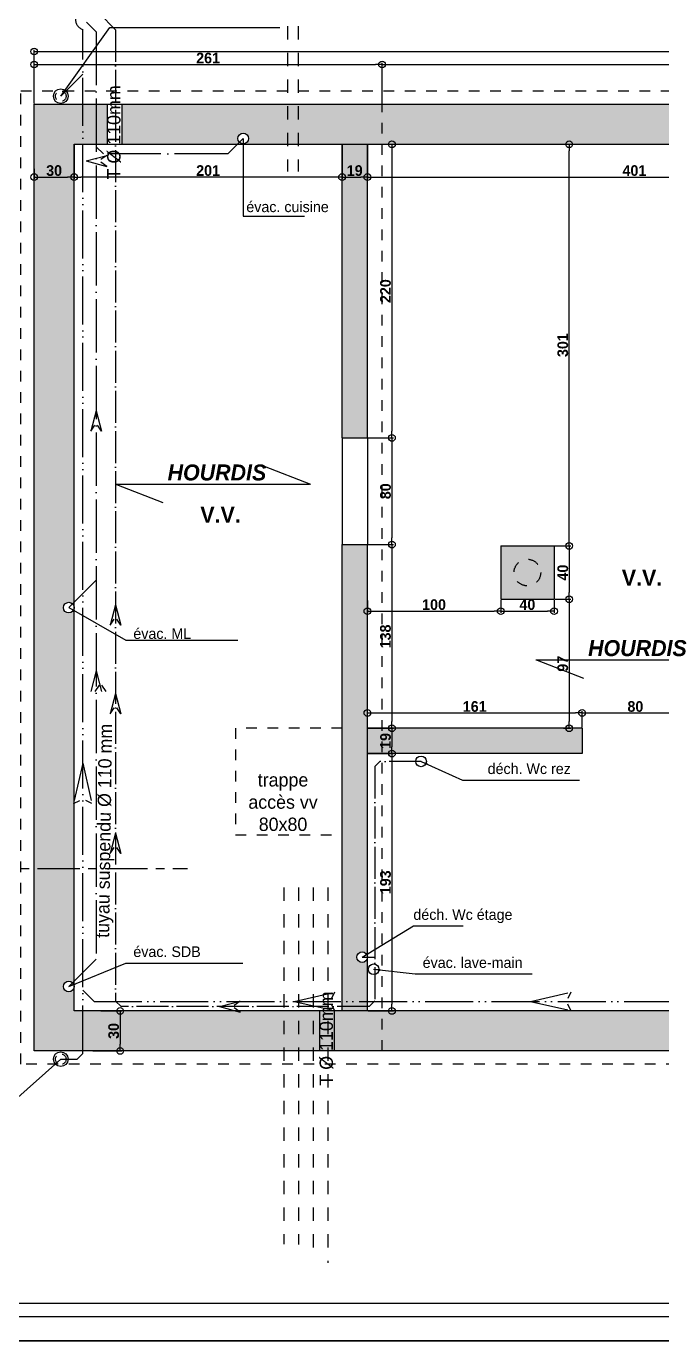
# Model space of a CAD drawing. Header units: millimetres. Extents: x -44462 to 306987, y -116160 to 12874.
# Drawn here: x -12412 to -11936, y -56908 to -55922 of the extents above; entities that cross this region are included whole.
import ezdxf

# ---------------------------------------------------------------- set-up
doc = ezdxf.new("R2010")
doc.units = ezdxf.units.MM
doc.header["$PDMODE"] = 35
doc.header["$PDSIZE"] = 10
for name, pattern in [('ACAD_ISO05W100', [33, 24, -3, 0, -3, 0, -3]), ('AXES', [50.8, 31.75, -6.35, 6.35, -6.35]), ('TRAIT_4', [20, 10, -10]), ('TRAIT_6', [100, 80, -10, 0, -10])]:
    doc.linetypes.add(name, pattern=pattern)
for name, color, linetype in [('400._Implantation', 2, 'Continuous'), ('AVP_HACHURES', 8, 'Continuous'), ('BLANC', 7, 'Continuous'), ('chassis fen.portes', 1, 'Continuous'), ('COTES', 1, 'Continuous'), ('COULEUR 8', 8, 'Continuous'), ('D_______TX', 2, 'Continuous'), ('EGOUTTAGE', 6, 'Continuous'), ('MURS', 7, 'Continuous'), ('ROUGE', 1, 'Continuous'), ('TEXTE', 1, 'Continuous')]:
    doc.layers.add(name, color=color, linetype=linetype)
doc.styles.add('century', font='GOTHIC.TTF', dxfattribs={"height": 12})
doc.styles.add('CENTURY GOTHIC', font='GOTHIC.TTF')
doc.styles.add('Century Gothic Gras', font='GOTHICB.TTF')
doc.dimstyles.new('1-50', dxfattribs={"dimtxt": 8, "dimasz": 5, "dimexe": 1.25, "dimexo": 0.625, "dimtad": 1, "dimdec": 0, "dimtxsty": 'Century Gothic Gras', "dimblk": 'ORIGIN', "dimcen": 5, "dimclrd": 8, "dimclre": 5, "dimclrt": 6, "dimadec": 0, "dimazin": 0, "dimtfac": 1, "dimtdec": 0, "dimtmove": 0, "dimatfit": 3, "dimfxl": 0, "dimarcsym": 0})

# ---------------------------------------------------------------- blocks, each defined once
blk = doc.blocks.new('_Origin')
at = {"color": 0, "linetype": 'Continuous', "lineweight": -2}
blk.add_line((0, 0), (-1, 0), dxfattribs=at)
blk.add_circle((0, 0), 0.5, dxfattribs=at)
blk = doc.blocks.new('*D452')
at = {"layer": 'COTES', "color": 5, "lineweight": -2}
for p, q in [((-12406.34, -55971.15), (-12406.34, -55939.9)), ((-11326.34, -55971.15), (-11326.34, -55939.9))]:
    blk.add_line(p, q, dxfattribs=at)
at = {"layer": 'COTES', "color": 8, "lineweight": -2}
blk.add_line((-12401.34, -55941.15), (-11331.34, -55941.15), dxfattribs=at)
at = {"layer": 'Defpoints', "color": 0}
for p in [(-11326.34, -55941.15), (-12406.34, -55980.8), (-11326.34, -55980.8)]:
    blk.add_point(p, dxfattribs=at)
at = {"layer": 'COTES', "color": 8, "lineweight": -2, "xscale": 5, "yscale": 5, "zscale": 5, "rotation": 180}
blk.add_blockref('_Origin', (-12406.34, -55941.15), dxfattribs=at)
at = {"layer": 'COTES', "color": 8, "lineweight": -2, "xscale": 5, "yscale": 5, "zscale": 5}
blk.add_blockref('_Origin', (-11326.34, -55941.15), dxfattribs=at)
at = {"layer": 'COTES', "color": 6, "insert": (-11866.34, -55936.33), "char_height": 8, "attachment_point": 5, "style": 'Century Gothic Gras'}
blk.add_mtext('1080', dxfattribs=at)
blk = doc.blocks.new('*D453')
at = {"layer": 'COTES', "color": 5, "lineweight": -2}
for p, q in [((-12376.34, -56011.43), (-12376.34, -56036.6)), ((-12406.34, -56029.16), (-12406.34, -56036.6))]:
    blk.add_line(p, q, dxfattribs=at)
at = {"layer": 'COTES', "color": 8, "lineweight": -2}
blk.add_line((-12401.34, -56035.35), (-12381.34, -56035.35), dxfattribs=at)
at = {"layer": 'Defpoints', "color": 0}
for p in [(-12376.34, -56010.8), (-12406.34, -56028.54), (-12376.34, -56035.35)]:
    blk.add_point(p, dxfattribs=at)
at = {"layer": 'COTES', "color": 8, "lineweight": -2, "xscale": 5, "yscale": 5, "zscale": 5, "rotation": 180}
blk.add_blockref('_Origin', (-12406.34, -56035.35), dxfattribs=at)
at = {"layer": 'COTES', "color": 8, "lineweight": -2, "xscale": 5, "yscale": 5, "zscale": 5}
blk.add_blockref('_Origin', (-12376.34, -56035.35), dxfattribs=at)
at = {"layer": 'COTES', "color": 6, "insert": (-12391.34, -56030.53), "char_height": 8, "attachment_point": 5, "style": 'Century Gothic Gras'}
blk.add_mtext('30', dxfattribs=at)
blk = doc.blocks.new('*D454')
at = {"layer": 'COTES', "color": 5, "lineweight": -2}
for p, q in [((-12356.35, -56660.8), (-12340.55, -56660.8)), ((-12362.28, -56690.8), (-12340.55, -56690.8))]:
    blk.add_line(p, q, dxfattribs=at)
at = {"layer": 'COTES', "color": 8, "lineweight": -2}
blk.add_line((-12341.8, -56665.8), (-12341.8, -56685.8), dxfattribs=at)
at = {"layer": 'Defpoints', "color": 0}
for p in [(-12356.98, -56660.8), (-12362.9, -56690.8), (-12341.8, -56690.8)]:
    blk.add_point(p, dxfattribs=at)
at = {"layer": 'COTES', "color": 8, "lineweight": -2, "xscale": 5, "yscale": 5, "zscale": 5}
for p, rotation in [((-12341.8, -56660.8), 90), ((-12341.8, -56690.8), 270)]:
    blk.add_blockref('_Origin', p, dxfattribs=dict(at, rotation=rotation))
at = {"layer": 'COTES', "color": 6, "insert": (-12346.63, -56675.8), "char_height": 8, "attachment_point": 5, "rotation": 90, "style": 'Century Gothic Gras'}
blk.add_mtext('30', dxfattribs=at)
blk = doc.blocks.new('*D455')
at = {"layer": 'COTES', "color": 5, "lineweight": -2}
for p, q in [((-12156.34, -56011.43), (-12156.34, -56036.6)), ((-12175.34, -56021.18), (-12175.34, -56036.6))]:
    blk.add_line(p, q, dxfattribs=at)
at = {"layer": 'COTES', "color": 8, "lineweight": -2}
blk.add_line((-12170.34, -56035.35), (-12161.34, -56035.35), dxfattribs=at)
at = {"layer": 'Defpoints', "color": 0}
for p in [(-12156.34, -56010.8), (-12175.34, -56020.56), (-12156.34, -56035.35)]:
    blk.add_point(p, dxfattribs=at)
at = {"layer": 'COTES', "color": 8, "lineweight": -2, "xscale": 5, "yscale": 5, "zscale": 5, "rotation": 180}
blk.add_blockref('_Origin', (-12175.34, -56035.35), dxfattribs=at)
at = {"layer": 'COTES', "color": 8, "lineweight": -2, "xscale": 5, "yscale": 5, "zscale": 5}
blk.add_blockref('_Origin', (-12156.34, -56035.35), dxfattribs=at)
at = {"layer": 'COTES', "color": 6, "insert": (-12165.84, -56030.53), "char_height": 8, "attachment_point": 5, "style": 'Century Gothic Gras'}
blk.add_mtext('19', dxfattribs=at)
blk = doc.blocks.new('*D456')
at = {"layer": 'COTES', "color": 5, "lineweight": -2}
for p, q in [((-11755.74, -56011.43), (-11755.74, -56036.6)), ((-12156.34, -56035.35), (-12156.34, -56034.1))]:
    blk.add_line(p, q, dxfattribs=at)
at = {"layer": 'COTES', "color": 8, "lineweight": -2}
blk.add_line((-12151.34, -56035.35), (-11760.74, -56035.35), dxfattribs=at)
at = {"layer": 'Defpoints', "color": 0}
for p in [(-11755.74, -56010.8), (-12156.34, -56035.35), (-11755.74, -56035.35)]:
    blk.add_point(p, dxfattribs=at)
at = {"layer": 'COTES', "color": 8, "lineweight": -2, "xscale": 5, "yscale": 5, "zscale": 5, "rotation": 180}
blk.add_blockref('_Origin', (-12156.34, -56035.35), dxfattribs=at)
at = {"layer": 'COTES', "color": 8, "lineweight": -2, "xscale": 5, "yscale": 5, "zscale": 5}
blk.add_blockref('_Origin', (-11755.74, -56035.35), dxfattribs=at)
at = {"layer": 'COTES', "color": 6, "insert": (-11956.04, -56030.53), "char_height": 8, "attachment_point": 5, "style": 'Century Gothic Gras'}
blk.add_mtext('401', dxfattribs=at)
blk = doc.blocks.new('A$C61507C04')
at = {"layer": 'AVP_HACHURES', "color": 3, "linetype": 'ACAD_ISO05W100', "ltscale": 1.5}
for p, q in [((0, 0), (-8.6, 37.8)), ((-8.6, 37.8), (-2.8, 35)), ((0, 0), (8.6, 37.8)), ((8.6, 37.8), (2.8, 35))]:
    blk.add_line(p, q, dxfattribs=at)
blk = doc.blocks.new('*D428')
at = {"layer": 'COTES', "color": 5, "lineweight": -2}
for p, q in [((-12175.34, -56011.43), (-12175.34, -56036.6)), ((-12376.34, -56026.23), (-12376.34, -56036.6))]:
    blk.add_line(p, q, dxfattribs=at)
at = {"layer": 'COTES', "color": 8, "lineweight": -2}
blk.add_line((-12180.34, -56035.35), (-12371.34, -56035.35), dxfattribs=at)
at = {"layer": 'Defpoints', "color": 0}
for p in [(-12175.34, -56010.8), (-12376.34, -56025.6), (-12376.34, -56035.35)]:
    blk.add_point(p, dxfattribs=at)
at = {"layer": 'COTES', "color": 8, "lineweight": -2, "xscale": 5, "yscale": 5, "zscale": 5, "rotation": 180}
blk.add_blockref('_Origin', (-12376.34, -56035.35), dxfattribs=at)
at = {"layer": 'COTES', "color": 8, "lineweight": -2, "xscale": 5, "yscale": 5, "zscale": 5}
blk.add_blockref('_Origin', (-12175.34, -56035.35), dxfattribs=at)
at = {"layer": 'COTES', "color": 6, "insert": (-12275.84, -56030.53), "char_height": 8, "attachment_point": 5, "style": 'Century Gothic Gras'}
blk.add_mtext('201', dxfattribs=at)
blk = doc.blocks.new('PETIT CARTOUCHE_HOR')
at = {"color": 1}
blk.add_line((0, 0), (-2090, 0), dxfattribs=at)
at = {"layer": 'chassis fen.portes', "color": 5, "linetype": 'Continuous'}
blk.add_line((-233.46, 28), (-2071.31, 28), dxfattribs=at)
at = {"layer": 'chassis fen.portes', "color": 2, "linetype": 'Continuous'}
blk.add_line((-223.46, 18), (-2081.31, 18), dxfattribs=at)
at = {"layer": 'chassis fen.portes', "color": 1, "linetype": 'Continuous'}
blk.add_line((-2100, 0), (-86.26, 0), dxfattribs=at)
at = {"style": 'CENTURY GOTHIC'}
for tag, p, height in [('DATE', (-210.16, 171.36), 20), ('DOSSIERN°', (-210.16, 111.51), 20), ('COMMENTAIRE', (-210.16, 95.35), 12), ('COMMENTAIRESUITE', (-210.16, 79.7), 12), ('FEUILLEN°', (-221.99, 32.69), 20), ('TOTALFEUILLES', (-181.65, 32.69), 20), ('ÉCH.', (-103.23, 32.69), 12)]:
    blk.add_attdef(tag, p, '', height=height, dxfattribs=at)
blk = doc.blocks.new('*D446')
at = {"layer": 'Defpoints', "color": 0}
for p in [(-12299.52, -55980.8), (-12489.09, -56690.8), (-12299.52, -56690.8)]:
    blk.add_point(p, dxfattribs=at)
at = {"layer": 'ROUGE', "color": 5, "lineweight": -2}
for p, q in [((-12459.09, -55980.8), (-12490.34, -55980.8)), ((-12459.09, -56690.8), (-12490.34, -56690.8))]:
    blk.add_line(p, q, dxfattribs=at)
at = {"layer": 'ROUGE', "color": 8, "lineweight": -2}
blk.add_line((-12489.09, -55985.8), (-12489.09, -56685.8), dxfattribs=at)
at = {"layer": 'ROUGE', "color": 8, "lineweight": -2, "xscale": 5, "yscale": 5, "zscale": 5}
for p, rotation in [((-12489.09, -55980.8), 90), ((-12489.09, -56690.8), 270)]:
    blk.add_blockref('_Origin', p, dxfattribs=dict(at, rotation=rotation))
at = {"layer": 'ROUGE', "color": 6, "insert": (-12493.92, -56335.8), "char_height": 8, "attachment_point": 5, "rotation": 90, "style": 'Century Gothic Gras'}
blk.add_mtext('710', dxfattribs=at)
blk = doc.blocks.new('*D447')
at = {"layer": 'Defpoints', "color": 0}
for p in [(-12156.34, -56010.8), (-12156.34, -56231.01), (-12137.9, -56231.01)]:
    blk.add_point(p, dxfattribs=at)
at = {"layer": 'ROUGE', "color": 5, "lineweight": -2}
for p, q in [((-12155.72, -56010.8), (-12136.65, -56010.8)), ((-12155.72, -56231.01), (-12136.65, -56231.01))]:
    blk.add_line(p, q, dxfattribs=at)
at = {"layer": 'ROUGE', "color": 8, "lineweight": -2}
blk.add_line((-12137.9, -56015.8), (-12137.9, -56226.01), dxfattribs=at)
at = {"layer": 'ROUGE', "color": 8, "lineweight": -2, "xscale": 5, "yscale": 5, "zscale": 5}
for p, rotation in [((-12137.9, -56010.8), 90), ((-12137.9, -56231.01), 270)]:
    blk.add_blockref('_Origin', p, dxfattribs=dict(at, rotation=rotation))
at = {"layer": 'ROUGE', "color": 6, "insert": (-12142.72, -56120.91), "char_height": 8, "attachment_point": 5, "rotation": 90, "style": 'Century Gothic Gras'}
blk.add_mtext('220', dxfattribs=at)
blk = doc.blocks.new('*D448')
at = {"layer": 'Defpoints', "color": 0}
for p in [(-12156.34, -56231.01), (-12156.34, -56311.01), (-12137.9, -56311.01)]:
    blk.add_point(p, dxfattribs=at)
at = {"layer": 'ROUGE', "color": 5, "lineweight": -2}
for p, q in [((-12155.72, -56231.01), (-12136.65, -56231.01)), ((-12155.72, -56311.01), (-12136.65, -56311.01))]:
    blk.add_line(p, q, dxfattribs=at)
at = {"layer": 'ROUGE', "color": 8, "lineweight": -2}
blk.add_line((-12137.9, -56236.01), (-12137.9, -56306.01), dxfattribs=at)
at = {"layer": 'ROUGE', "color": 8, "lineweight": -2, "xscale": 5, "yscale": 5, "zscale": 5}
for p, rotation in [((-12137.9, -56231.01), 90), ((-12137.9, -56311.01), 270)]:
    blk.add_blockref('_Origin', p, dxfattribs=dict(at, rotation=rotation))
at = {"layer": 'ROUGE', "color": 6, "insert": (-12142.72, -56271.01), "char_height": 8, "attachment_point": 5, "rotation": 90, "style": 'Century Gothic Gras'}
blk.add_mtext('80', dxfattribs=at)
blk = doc.blocks.new('*D449')
at = {"layer": 'Defpoints', "color": 0}
for p in [(-12156.34, -56311.01), (-12156.34, -56448.76), (-12137.9, -56448.76)]:
    blk.add_point(p, dxfattribs=at)
at = {"layer": 'ROUGE', "color": 5, "lineweight": -2}
for p, q in [((-12155.72, -56311.01), (-12136.65, -56311.01)), ((-12155.72, -56448.76), (-12136.65, -56448.76))]:
    blk.add_line(p, q, dxfattribs=at)
at = {"layer": 'ROUGE', "color": 8, "lineweight": -2}
blk.add_line((-12137.9, -56316.01), (-12137.9, -56443.76), dxfattribs=at)
at = {"layer": 'ROUGE', "color": 8, "lineweight": -2, "xscale": 5, "yscale": 5, "zscale": 5}
for p, rotation in [((-12137.9, -56311.01), 90), ((-12137.9, -56448.76), 270)]:
    blk.add_blockref('_Origin', p, dxfattribs=dict(at, rotation=rotation))
at = {"layer": 'ROUGE', "color": 6, "insert": (-12142.72, -56379.89), "char_height": 8, "attachment_point": 5, "rotation": 90, "style": 'Century Gothic Gras'}
blk.add_mtext('138', dxfattribs=at)
blk = doc.blocks.new('*D450')
at = {"layer": 'Defpoints', "color": 0}
for p in [(-12156.34, -56448.76), (-12156.34, -56467.76), (-12137.9, -56467.76)]:
    blk.add_point(p, dxfattribs=at)
at = {"layer": 'ROUGE', "color": 5, "lineweight": -2}
for p, q in [((-12155.72, -56448.76), (-12136.65, -56448.76)), ((-12155.72, -56467.76), (-12136.65, -56467.76))]:
    blk.add_line(p, q, dxfattribs=at)
at = {"layer": 'ROUGE', "color": 8, "lineweight": -2}
blk.add_line((-12137.9, -56453.76), (-12137.9, -56462.76), dxfattribs=at)
at = {"layer": 'ROUGE', "color": 8, "lineweight": -2, "xscale": 5, "yscale": 5, "zscale": 5}
for p, rotation in [((-12137.9, -56448.76), 90), ((-12137.9, -56467.76), 270)]:
    blk.add_blockref('_Origin', p, dxfattribs=dict(at, rotation=rotation))
at = {"layer": 'ROUGE', "color": 6, "insert": (-12142.72, -56458.26), "char_height": 8, "attachment_point": 5, "rotation": 90, "style": 'Century Gothic Gras'}
blk.add_mtext('19', dxfattribs=at)
blk = doc.blocks.new('*D451')
at = {"layer": 'Defpoints', "color": 0}
for p in [(-12156.34, -56467.76), (-12156.34, -56660.8), (-12137.9, -56660.8)]:
    blk.add_point(p, dxfattribs=at)
at = {"layer": 'ROUGE', "color": 5, "lineweight": -2}
for p, q in [((-12155.72, -56467.76), (-12136.65, -56467.76)), ((-12155.72, -56660.8), (-12136.65, -56660.8))]:
    blk.add_line(p, q, dxfattribs=at)
at = {"layer": 'ROUGE', "color": 8, "lineweight": -2}
blk.add_line((-12137.9, -56472.76), (-12137.9, -56655.8), dxfattribs=at)
at = {"layer": 'ROUGE', "color": 8, "lineweight": -2, "xscale": 5, "yscale": 5, "zscale": 5}
for p, rotation in [((-12137.9, -56467.76), 90), ((-12137.9, -56660.8), 270)]:
    blk.add_blockref('_Origin', p, dxfattribs=dict(at, rotation=rotation))
at = {"layer": 'ROUGE', "color": 6, "insert": (-12142.72, -56564.28), "char_height": 8, "attachment_point": 5, "rotation": 90, "style": 'Century Gothic Gras'}
blk.add_mtext('193', dxfattribs=at)
blk = doc.blocks.new('*D444')
at = {"layer": 'Defpoints', "color": 0}
for p in [(-11995.32, -56437.29), (-12156.34, -56448.76), (-11995.32, -56448.76)]:
    blk.add_point(p, dxfattribs=at)
at = {"layer": 'ROUGE', "color": 5, "lineweight": -2}
for p, q in [((-12156.34, -56448.14), (-12156.34, -56436.04)), ((-11995.32, -56448.14), (-11995.32, -56436.04))]:
    blk.add_line(p, q, dxfattribs=at)
at = {"layer": 'ROUGE', "color": 8, "lineweight": -2}
blk.add_line((-12151.34, -56437.29), (-12000.32, -56437.29), dxfattribs=at)
at = {"layer": 'ROUGE', "color": 8, "lineweight": -2, "xscale": 5, "yscale": 5, "zscale": 5, "rotation": 180}
blk.add_blockref('_Origin', (-12156.34, -56437.29), dxfattribs=at)
at = {"layer": 'ROUGE', "color": 8, "lineweight": -2, "xscale": 5, "yscale": 5, "zscale": 5}
blk.add_blockref('_Origin', (-11995.32, -56437.29), dxfattribs=at)
at = {"layer": 'ROUGE', "color": 6, "insert": (-12075.83, -56432.47), "char_height": 8, "attachment_point": 5, "style": 'Century Gothic Gras'}
blk.add_mtext('161', dxfattribs=at)
blk = doc.blocks.new('*D445')
at = {"layer": 'Defpoints', "color": 0}
for p in [(-11915.32, -56437.29), (-11995.32, -56448.76), (-11915.32, -56448.76)]:
    blk.add_point(p, dxfattribs=at)
at = {"layer": 'ROUGE', "color": 5, "lineweight": -2}
for p, q in [((-11995.32, -56448.14), (-11995.32, -56436.04)), ((-11915.32, -56448.14), (-11915.32, -56436.04))]:
    blk.add_line(p, q, dxfattribs=at)
at = {"layer": 'ROUGE', "color": 8, "lineweight": -2}
blk.add_line((-11990.32, -56437.29), (-11920.32, -56437.29), dxfattribs=at)
at = {"layer": 'ROUGE', "color": 8, "lineweight": -2, "xscale": 5, "yscale": 5, "zscale": 5, "rotation": 180}
blk.add_blockref('_Origin', (-11995.32, -56437.29), dxfattribs=at)
at = {"layer": 'ROUGE', "color": 8, "lineweight": -2, "xscale": 5, "yscale": 5, "zscale": 5}
blk.add_blockref('_Origin', (-11915.32, -56437.29), dxfattribs=at)
at = {"layer": 'ROUGE', "color": 6, "insert": (-11955.32, -56432.47), "char_height": 8, "attachment_point": 5, "style": 'Century Gothic Gras'}
blk.add_mtext('80', dxfattribs=at)
blk = doc.blocks.new('*D430')
at = {"layer": 'Defpoints', "color": 0}
for p in [(-12156.34, -56352.37), (-12056.34, -56352.01), (-12056.34, -56360.9)]:
    blk.add_point(p, dxfattribs=at)
at = {"layer": 'ROUGE', "color": 5, "lineweight": -2}
for p, q in [((-12156.34, -56352.99), (-12156.34, -56362.15)), ((-12056.34, -56352.64), (-12056.34, -56362.15))]:
    blk.add_line(p, q, dxfattribs=at)
at = {"layer": 'ROUGE', "color": 8, "lineweight": -2}
blk.add_line((-12151.34, -56360.9), (-12061.34, -56360.9), dxfattribs=at)
at = {"layer": 'ROUGE', "color": 8, "lineweight": -2, "xscale": 5, "yscale": 5, "zscale": 5, "rotation": 180}
blk.add_blockref('_Origin', (-12156.34, -56360.9), dxfattribs=at)
at = {"layer": 'ROUGE', "color": 8, "lineweight": -2, "xscale": 5, "yscale": 5, "zscale": 5}
blk.add_blockref('_Origin', (-12056.34, -56360.9), dxfattribs=at)
at = {"layer": 'ROUGE', "color": 6, "insert": (-12106.34, -56356.08), "char_height": 8, "attachment_point": 5, "style": 'Century Gothic Gras'}
blk.add_mtext('100', dxfattribs=at)
blk = doc.blocks.new('*D431')
at = {"layer": 'Defpoints', "color": 0}
for p in [(-12056.34, -56352.01), (-12016.34, -56352.01), (-12016.34, -56360.9)]:
    blk.add_point(p, dxfattribs=at)
at = {"layer": 'ROUGE', "color": 5, "lineweight": -2}
for p, q in [((-12056.34, -56352.64), (-12056.34, -56362.15)), ((-12016.34, -56352.64), (-12016.34, -56362.15))]:
    blk.add_line(p, q, dxfattribs=at)
at = {"layer": 'ROUGE', "color": 8, "lineweight": -2}
blk.add_line((-12051.34, -56360.9), (-12021.34, -56360.9), dxfattribs=at)
at = {"layer": 'ROUGE', "color": 8, "lineweight": -2, "xscale": 5, "yscale": 5, "zscale": 5, "rotation": 180}
blk.add_blockref('_Origin', (-12056.34, -56360.9), dxfattribs=at)
at = {"layer": 'ROUGE', "color": 8, "lineweight": -2, "xscale": 5, "yscale": 5, "zscale": 5}
blk.add_blockref('_Origin', (-12016.34, -56360.9), dxfattribs=at)
at = {"layer": 'ROUGE', "color": 6, "insert": (-12036.34, -56356.08), "char_height": 8, "attachment_point": 5, "style": 'Century Gothic Gras'}
blk.add_mtext('40', dxfattribs=at)
blk = doc.blocks.new('*D432')
at = {"layer": 'Defpoints', "color": 0}
for p in [(-12016.34, -56312.01), (-12016.34, -56352.01), (-12004.92, -56352.01)]:
    blk.add_point(p, dxfattribs=at)
at = {"layer": 'ROUGE', "color": 5, "lineweight": -2}
for p, q in [((-12015.72, -56312.01), (-12003.67, -56312.01)), ((-12015.72, -56352.01), (-12003.67, -56352.01))]:
    blk.add_line(p, q, dxfattribs=at)
at = {"layer": 'ROUGE', "color": 8, "lineweight": -2}
blk.add_line((-12004.92, -56317.01), (-12004.92, -56347.01), dxfattribs=at)
at = {"layer": 'ROUGE', "color": 8, "lineweight": -2, "xscale": 5, "yscale": 5, "zscale": 5}
for p, rotation in [((-12004.92, -56312.01), 90), ((-12004.92, -56352.01), 270)]:
    blk.add_blockref('_Origin', p, dxfattribs=dict(at, rotation=rotation))
at = {"layer": 'ROUGE', "color": 6, "insert": (-12009.74, -56332.01), "char_height": 8, "attachment_point": 5, "rotation": 90, "style": 'Century Gothic Gras'}
blk.add_mtext('40', dxfattribs=at)
blk = doc.blocks.new('*D433')
at = {"layer": 'Defpoints', "color": 0}
for p in [(-12016.34, -56352.01), (-12009.94, -56448.76), (-12004.92, -56448.76)]:
    blk.add_point(p, dxfattribs=at)
at = {"layer": 'ROUGE', "color": 5, "lineweight": -2}
for p, q in [((-12015.72, -56352.01), (-12003.67, -56352.01)), ((-12009.32, -56448.76), (-12003.67, -56448.76))]:
    blk.add_line(p, q, dxfattribs=at)
at = {"layer": 'ROUGE', "color": 8, "lineweight": -2}
blk.add_line((-12004.92, -56357.01), (-12004.92, -56443.76), dxfattribs=at)
at = {"layer": 'ROUGE', "color": 8, "lineweight": -2, "xscale": 5, "yscale": 5, "zscale": 5}
for p, rotation in [((-12004.92, -56352.01), 90), ((-12004.92, -56448.76), 270)]:
    blk.add_blockref('_Origin', p, dxfattribs=dict(at, rotation=rotation))
at = {"layer": 'ROUGE', "color": 6, "insert": (-12009.74, -56400.39), "char_height": 8, "attachment_point": 5, "rotation": 90, "style": 'Century Gothic Gras'}
blk.add_mtext('97', dxfattribs=at)
blk = doc.blocks.new('*D434')
at = {"layer": 'Defpoints', "color": 0}
for p in [(-12022.4, -56010.8), (-12004.92, -56010.8), (-12022.4, -56312.01)]:
    blk.add_point(p, dxfattribs=at)
at = {"layer": 'ROUGE', "color": 5, "lineweight": -2}
for p, q in [((-12021.77, -56010.8), (-12003.67, -56010.8)), ((-12021.77, -56312.01), (-12003.67, -56312.01))]:
    blk.add_line(p, q, dxfattribs=at)
at = {"layer": 'ROUGE', "color": 8, "lineweight": -2}
blk.add_line((-12004.92, -56307.01), (-12004.92, -56015.8), dxfattribs=at)
at = {"layer": 'ROUGE', "color": 8, "lineweight": -2, "xscale": 5, "yscale": 5, "zscale": 5}
for p, rotation in [((-12004.92, -56010.8), 90), ((-12004.92, -56312.01), 270)]:
    blk.add_blockref('_Origin', p, dxfattribs=dict(at, rotation=rotation))
at = {"layer": 'ROUGE', "color": 6, "insert": (-12009.74, -56161.41), "char_height": 8, "attachment_point": 5, "rotation": 90, "style": 'Century Gothic Gras'}
blk.add_mtext('301', dxfattribs=at)
blk = doc.blocks.new('*D460')
at = {"layer": 'Defpoints', "color": 0}
for p in [(-12145.34, -55950.99), (-12406.34, -55980.8), (-12145.34, -55980.8)]:
    blk.add_point(p, dxfattribs=at)
at = {"layer": 'ROUGE', "color": 5, "lineweight": -2}
for p, q in [((-12406.34, -55980.18), (-12406.34, -55949.74)), ((-12145.34, -55980.18), (-12145.34, -55949.74))]:
    blk.add_line(p, q, dxfattribs=at)
at = {"layer": 'ROUGE', "color": 8, "lineweight": -2}
blk.add_line((-12401.34, -55950.99), (-12150.34, -55950.99), dxfattribs=at)
at = {"layer": 'ROUGE', "color": 8, "lineweight": -2, "xscale": 5, "yscale": 5, "zscale": 5, "rotation": 180}
blk.add_blockref('_Origin', (-12406.34, -55950.99), dxfattribs=at)
at = {"layer": 'ROUGE', "color": 8, "lineweight": -2, "xscale": 5, "yscale": 5, "zscale": 5}
blk.add_blockref('_Origin', (-12145.34, -55950.99), dxfattribs=at)
at = {"layer": 'ROUGE', "color": 6, "insert": (-12275.84, -55946.16), "char_height": 8, "attachment_point": 5, "style": 'Century Gothic Gras'}
blk.add_mtext('261', dxfattribs=at)
blk = doc.blocks.new('*D461')
at = {"layer": 'Defpoints', "color": 0}
for p in [(-11326.34, -55950.99), (-12145.34, -55980.8), (-11326.34, -55980.8)]:
    blk.add_point(p, dxfattribs=at)
at = {"layer": 'ROUGE', "color": 5, "lineweight": -2}
for p, q in [((-12145.34, -55980.18), (-12145.34, -55949.74)), ((-11326.34, -55980.18), (-11326.34, -55949.74))]:
    blk.add_line(p, q, dxfattribs=at)
at = {"layer": 'ROUGE', "color": 8, "lineweight": -2}
blk.add_line((-12140.34, -55950.99), (-11331.34, -55950.99), dxfattribs=at)
at = {"layer": 'ROUGE', "color": 8, "lineweight": -2, "xscale": 5, "yscale": 5, "zscale": 5, "rotation": 180}
blk.add_blockref('_Origin', (-12145.34, -55950.99), dxfattribs=at)
at = {"layer": 'ROUGE', "color": 8, "lineweight": -2, "xscale": 5, "yscale": 5, "zscale": 5}
blk.add_blockref('_Origin', (-11326.34, -55950.99), dxfattribs=at)
at = {"layer": 'ROUGE', "color": 6, "insert": (-11735.84, -55946.16), "char_height": 8, "attachment_point": 5, "style": 'Century Gothic Gras'}
blk.add_mtext('819', dxfattribs=at)

msp = doc.modelspace()

# ---------------------------------------------------------------- hatches: boundary and pattern name
at = {"layer": 'COULEUR 8'}
h = msp.add_hatch(color=253, dxfattribs=at)
h.paths.add_polyline_path([(-12369.82, -55980.8), (-12406.34, -55980.8), (-12406.34, -56690.8), (-12369.82, -56690.8), (-12369.82, -56660.8), (-12376.34, -56660.8), (-12376.34, -56642.41, -1), (-12384.34, -56642.41, -0.668179), (-12377.52, -56639.58), (-12376.34, -56638.41), (-12376.34, -56504.97), (-12376.69, -56505.14), (-12376.34, -56503.62), (-12376.34, -56358.26, -1), (-12384.34, -56358.26, -0.668179), (-12377.52, -56355.43), (-12376.34, -56354.26), (-12376.34, -56010.8), (-12369.82, -56010.8)])
h.paths.add_polyline_path([(-12253.03, -56660.8), (-12251.85, -56661.62), (-12254.92, -56660.8), (-12369.82, -56660.8), (-12369.82, -56690.8), (-12145.34, -56690.8), (-12145.34, -56660.8)])
h.paths.add_polyline_path([(-12359.8, -55980.8), (-12369.82, -55980.8), (-12369.82, -56010.8), (-12359.8, -56010.8)])
h.paths.add_polyline_path([(-12351.31, -55980.8), (-12359.8, -55980.8), (-12359.8, -56010.8), (-12351.31, -56010.8)])
h.paths.add_polyline_path([(-12145.34, -55980.8), (-12340.31, -55980.8), (-12340.31, -56010.8), (-12253.85, -56010.8), (-12252.3, -56009.25, -0.198912), (-12253.47, -56006.43, -1), (-12245.47, -56006.43, -0.668179), (-12252.3, -56009.25), (-12253.85, -56010.8), (-12145.34, -56010.8)])
h.paths.add_polyline_path([(-12399.26, -56024.33), (-12383.43, -56024.33), (-12383.43, -56036.73), (-12399.26, -56036.73)], flags=24)
h.paths.add_polyline_path([(-12352.83, -56683.72), (-12352.83, -56667.89), (-12340.43, -56667.89), (-12340.43, -56683.72)], flags=24)
h.paths.add_polyline_path([(-12194.68, -56722.99), (-12194.68, -56640.31), (-12178.55, -56640.31), (-12178.55, -56722.99)], flags=9)
h.paths.add_polyline_path([(-12354.05, -56043.35), (-12354.05, -55960.67), (-12337.93, -55960.67), (-12337.93, -56043.35)], flags=9)
h = msp.add_hatch(color=253, dxfattribs=at)
h.paths.add_polyline_path([(-11882.45, -55980.8), (-12145.34, -55980.8), (-12145.34, -56010.8), (-11882.45, -56010.8)])
h.paths.add_polyline_path([(-11359.61, -55980.8), (-11882.45, -55980.8), (-11882.45, -56010.8), (-11389.61, -56010.8)])
h.paths.add_polyline_path([(-11326.34, -55980.8), (-11347.71, -55980.8, -0.153627), (-11351.01, -55980.8), (-11359.61, -55980.8), (-11389.61, -56010.8), (-11356.34, -56010.8), (-11356.34, -56053.64), (-11326.34, -56053.64)])
h.paths.add_polyline_path([(-11326.34, -56064.64), (-11356.34, -56064.64), (-11356.34, -56624.63), (-11326.34, -56624.63)])
h.paths.add_polyline_path([(-11326.34, -56635.63), (-11356.34, -56635.63), (-11356.34, -56660.8), (-11385.49, -56660.8), (-11355.49, -56690.8), (-11326.34, -56690.8)])
h.paths.add_polyline_path([(-11385.49, -56660.8), (-11845.86, -56660.8), (-11845.86, -56690.8), (-11355.49, -56690.8)])
h.paths.add_polyline_path([(-11856.86, -56660.8), (-11882.45, -56660.8), (-11882.45, -56690.8), (-11856.86, -56690.8)])
h.paths.add_polyline_path([(-11882.45, -56660.8), (-12145.34, -56660.8), (-12145.34, -56690.8), (-11882.45, -56690.8)])
h.paths.add_polyline_path([(-11349.26, -56024.33), (-11333.43, -56024.33), (-11333.43, -56036.73), (-11349.26, -56036.73)], flags=24)
h.paths.add_polyline_path([(-11386.68, -56050.6), (-11304, -56050.6), (-11304, -56066.73), (-11386.68, -56066.73)], flags=9)
h.paths.add_polyline_path([(-11386.68, -56621.6), (-11304, -56621.6), (-11304, -56637.73), (-11386.68, -56637.73)], flags=9)
h.paths.add_polyline_path([(-11380.02, -56683.72), (-11380.02, -56667.89), (-11367.62, -56667.89), (-11367.62, -56683.72)], flags=24)
h.paths.add_polyline_path([(-11859.6, -56723.35), (-11859.6, -56640.67), (-11843.47, -56640.67), (-11843.47, -56723.35)], flags=9)
msp.add_hatch(color=253, dxfattribs=at).paths.add_polyline_path([(-12156.34, -56311.01), (-12175.34, -56311.01), (-12175.34, -56653.57), (-12156.34, -56653.57), (-12156.34, -56621.09, -0.925018), (-12164.3, -56620.47, -0.925018), (-12156.34, -56619.85)])
h = msp.add_hatch(color=253, dxfattribs=at)
h.paths.add_polyline_path([(-12036.34, -56322.01, 0.414214), (-12046.34, -56332.01, 0.414214), (-12036.34, -56342.01)], flags=17)
h.paths.add_polyline_path([(-12036.34, -56322.01), (-12036.34, -56342.01, 0.414214), (-12026.34, -56332.01, 0.414214)], flags=17)
h.paths.add_polyline_path([(-12016.34, -56312.01), (-12036.34, -56312.01), (-12036.34, -56322.01, -0.414214), (-12026.34, -56332.01, -0.414214), (-12036.34, -56342.01), (-12036.34, -56352.01), (-12016.34, -56352.01)])
h.paths.add_polyline_path([(-12036.34, -56312.01), (-12056.34, -56312.01), (-12056.34, -56352.01), (-12036.34, -56352.01), (-12036.34, -56342.01, -0.414214), (-12046.34, -56332.01, -0.414214), (-12036.34, -56322.01)])
h = msp.add_hatch(color=253, dxfattribs=at)
h.paths.add_polyline_path([(-11995.32, -56448.76), (-12145.34, -56448.76), (-12145.34, -56467.76), (-11995.32, -56467.76)])
h.paths.add_polyline_path([(-12145.34, -56448.76), (-12156.34, -56448.76), (-12156.34, -56467.76), (-12145.34, -56467.76)])
h.paths.add_polyline_path([(-12148.92, -56465.75), (-12148.92, -56450.77), (-12136.52, -56450.77), (-12136.52, -56465.75)], flags=9)
h = msp.add_hatch(color=253, dxfattribs=at)
h.paths.add_polyline_path([(-12156.34, -56653.57), (-12175.34, -56653.57), (-12175.34, -56657.52), (-12156.34, -56657.52)])
h.paths.add_polyline_path([(-12156.34, -56657.52), (-12175.34, -56657.52), (-12175.34, -56660.8), (-12156.34, -56660.8)])
at = {"layer": 'ROUGE'}
h = msp.add_hatch(color=253, dxfattribs=at)
h.paths.add_polyline_path([(-12156.34, -56010.8), (-12175.34, -56010.8), (-12175.34, -56231.01), (-12156.34, -56231.01)])
h.paths.add_polyline_path([(-12173.33, -56024.33), (-12158.36, -56024.33), (-12158.36, -56036.73), (-12173.33, -56036.73)], flags=24)

# ---------------------------------------------------------------- linework, layer by layer
at = {"layer": 'AVP_HACHURES', "color": 9, "linetype": 'TRAIT_6', "ltscale": 0.3}
for p, q in [((-12357.65, -55912.46), (-12345.26, -55924.85)), ((-12345.26, -55924.85), (-12345.26, -56653.38)), ((-12146.95, -56473.59), (-12150.79, -56477.43)), ((-12150.79, -56477.43), (-12150.79, -56653.27)), ((-12116.11, -56473.59), (-12146.95, -56473.59)), ((-12160.3, -56620.47), (-12150.79, -56620.47)), ((-12345.26, -56653.38), (-12341.12, -56657.52)), ((-12150.79, -56653.27), (-12155.04, -56657.52)), ((-12155.04, -56657.52), (-12341.12, -56657.52))]:
    msp.add_line(p, q, dxfattribs=at)
at = {"layer": 'AVP_HACHURES', "color": 3, "linetype": 'ACAD_ISO05W100', "ltscale": 1.5}
for p, q in [((-12369.82, -56692.75), (-12369.82, -55924.77)), ((-12386.34, -55974.68), (-12369.82, -55958.16)), ((-12369.82, -56645.16), (-12361.41, -56653.57)), ((-12361.41, -56653.57), (-11392.72, -56653.57)), ((-12374, -56696.93), (-12369.82, -56692.75)), ((-12386.34, -56696.93), (-12374, -56696.93))]:
    msp.add_line(p, q, dxfattribs=at)
at = {"layer": 'AVP_HACHURES', "color": 6, "linetype": 'TRAIT_6', "ltscale": 0.3}
for p, q in [((-12367.18, -56023.25), (-12351.8, -56019.15)), ((-12367.18, -56023.25), (-12351.8, -56027.35)), ((-12351.8, -56019.15), (-12356.34, -56022.31)), ((-12351.8, -56027.35), (-12356.34, -56024.19)), ((-12359.8, -56210.58), (-12363.9, -56225.97)), ((-12359.8, -56210.58), (-12355.7, -56225.97)), ((-12363.9, -56225.97), (-12360.74, -56221.43)), ((-12355.7, -56225.97), (-12358.86, -56221.43)), ((-12345.26, -56356.07), (-12349.36, -56371.46)), ((-12345.26, -56356.07), (-12341.17, -56371.46)), ((-12349.36, -56371.46), (-12346.2, -56366.92)), ((-12341.17, -56371.46), (-12344.32, -56366.92)), ((-12359.8, -56405.69), (-12363.9, -56421.08)), ((-12359.8, -56405.69), (-12355.7, -56421.08)), ((-12360.55, -56421.08), (-12357.39, -56416.54)), ((-12352.35, -56421.08), (-12355.51, -56416.54)), ((-12345.26, -56422.59), (-12349.36, -56437.97)), ((-12345.26, -56422.59), (-12341.17, -56437.97)), ((-12349.36, -56437.97), (-12346.2, -56433.43)), ((-12341.17, -56437.97), (-12344.32, -56433.43)), ((-12345.26, -56527.35), (-12349.36, -56542.73)), ((-12345.26, -56527.35), (-12341.17, -56542.73)), ((-12349.36, -56542.73), (-12346.2, -56538.19)), ((-12341.17, -56542.73), (-12344.32, -56538.19)), ((-12267.24, -56657.52), (-12251.85, -56653.43)), ((-12251.85, -56653.43), (-12256.39, -56656.58)), ((-12267.24, -56657.52), (-12251.85, -56661.62)), ((-12251.85, -56661.62), (-12256.39, -56658.46))]:
    msp.add_line(p, q, dxfattribs=at)
at = {"layer": 'AVP_HACHURES', "color": 6, "linetype": 'AXES'}
msp.add_line((-12505.41, -56554.01), (-12291.17, -56554.01), dxfattribs=at)
at = {"layer": 'AVP_HACHURES', "color": 3, "linetype": 'ACAD_ISO05W100', "ltscale": 1.5}
msp.add_arc((-12366.9, -55916.8), 8.49, 110.11616, 249.88384, dxfattribs=at)
at = {"layer": 'BLANC'}
for p, q in [((-12406.34, -55980.8), (-11326.34, -55980.8)), ((-12406.34, -56690.8), (-12406.34, -55980.8)), ((-12376.34, -56010.8), (-11356.34, -56010.8)), ((-12376.34, -56660.8), (-12376.34, -56010.8)), ((-12175.34, -56231.01), (-12175.34, -56010.8)), ((-12156.34, -56231.01), (-12156.34, -56010.8)), ((-12175.34, -56231.01), (-12156.34, -56231.01)), ((-12175.34, -56660.8), (-12175.34, -56311.01)), ((-12175.34, -56311.01), (-12156.34, -56311.01)), ((-12156.34, -56660.8), (-12156.34, -56311.01)), ((-12056.34, -56312.01), (-12016.34, -56312.01)), ((-12056.34, -56312.01), (-12056.34, -56352.01)), ((-12016.34, -56312.01), (-12016.34, -56352.01)), ((-12056.34, -56352.01), (-12016.34, -56352.01)), ((-11995.32, -56448.76), (-12156.34, -56448.76)), ((-11995.32, -56448.76), (-11995.32, -56467.76)), ((-11995.32, -56467.76), (-12156.34, -56467.76)), ((-11356.34, -56660.8), (-12376.34, -56660.8)), ((-11326.34, -56690.8), (-12406.34, -56690.8))]:
    msp.add_line(p, q, dxfattribs=at)
at = {"layer": 'COULEUR 8', "linetype": 'TRAIT_4', "ltscale": 0.8}
for p, q in [((-12145.34, -56690.8), (-12145.34, -55980.8)), ((-12175.34, -56448.76), (-12255.34, -56448.76)), ((-12255.34, -56448.76), (-12255.34, -56528.76)), ((-12255.34, -56528.76), (-12175.34, -56528.76))]:
    msp.add_line(p, q, dxfattribs=at)
at = {"layer": 'COULEUR 8', "color": 8, "linetype": 'TRAIT_4'}
for p, q in [((-12218.93, -56568.18), (-12218.93, -56835.74)), ((-12207.93, -56568.18), (-12207.93, -56835.89)), ((-12196.93, -56568.18), (-12196.93, -56843.36)), ((-12185.93, -56568.18), (-12185.93, -56849.64))]:
    msp.add_line(p, q, dxfattribs=at)
at = {"layer": 'COULEUR 8', "linetype": 'TRAIT_4', "ltscale": 0.8}
msp.add_lwpolyline([(-12416.34, -55970.8), (-11316.34, -55970.8), (-11316.34, -56700.8), (-12416.34, -56700.8)], close=True, dxfattribs=at)
at = {"layer": 'COULEUR 8', "linetype": 'TRAIT_4', "ltscale": 0.5}
for centre in [(-12386.34, -55974.68), (-12386.34, -56696.93)]:
    msp.add_circle(centre, 4, dxfattribs=at)
at = {"layer": 'COULEUR 8', "linetype": 'TRAIT_4', "ltscale": 0.8}
msp.add_circle((-12036.34, -56332.01), 10, dxfattribs=at)
at = {"layer": 'D_______TX', "color": 2, "linetype": 'Continuous', "lineweight": -3}
for p, q in [((-12198.74, -56265.97), (-12233.57, -56252.49)), ((-12199.74, -56265.97), (-12345.53, -56265.97)), ((-12344.53, -56265.97), (-12309.7, -56279.46)), ((-11884.31, -56397.72), (-12030.1, -56397.72)), ((-12029.1, -56397.72), (-11994.27, -56411.21))]:
    msp.add_line(p, q, dxfattribs=at)
at = {"layer": 'EGOUTTAGE'}
msp.add_line((-12380.34, -56358.26), (-12359.8, -56337.72), dxfattribs=at)
for centre, radius in [((-12386.34, -55974.68), 5.5), ((-12249.47, -56006.43), 4), ((-12380.34, -56358.26), 4), ((-12116.11, -56473.59), 4), ((-12160.3, -56620.47), 4), ((-12151.68, -56629.54), 4), ((-12380.34, -56642.41), 4), ((-12386.34, -56696.93), 5.5)]:
    msp.add_circle(centre, radius, dxfattribs=at)
at = {"layer": 'MURS', "color": 6, "linetype": 'TRAIT_4'}
for p, q in [((-12216.35, -55822.1), (-12216.35, -56031.26)), ((-12208.23, -55822.1), (-12208.23, -56031.26))]:
    msp.add_line(p, q, dxfattribs=at)
at = {"layer": 'MURS', "color": 6, "linetype": 'TRAIT_6', "ltscale": 0.5}
for p, q in [((-12367.07, -55919.16), (-12359.8, -55926.43)), ((-12359.8, -55926.43), (-12359.8, -56621.87)), ((-12354.34, -56018.03), (-12359.8, -56012.57)), ((-12249.47, -56006.43), (-12261.08, -56018.03)), ((-12261.08, -56018.03), (-12354.34, -56018.03)), ((-12380.34, -56642.41), (-12359.8, -56621.87))]:
    msp.add_line(p, q, dxfattribs=at)
at = {"layer": 'ROUGE'}
for p, q in [((-12351.31, -56010.8), (-12351.31, -55980.8)), ((-12340.31, -56010.8), (-12340.31, -55980.8)), ((-12175.34, -56231.01), (-12175.34, -56311.01)), ((-12156.34, -56231.01), (-12156.34, -56311.01)), ((-12191.94, -56690.44), (-12191.94, -56660.44)), ((-12180.94, -56690.44), (-12180.94, -56660.44))]:
    msp.add_line(p, q, dxfattribs=at)

# ---------------------------------------------------------------- block references
at = {"color": 1}
msp.add_blockref('PETIT CARTOUCHE_HOR', (-11017.24, -56908.1), dxfattribs=at)
at = {"layer": 'AVP_HACHURES', "xscale": 0.8000000000029104, "yscale": 0.8000000000029104, "zscale": 0.8}
for p, rotation in [((-12369.82, -56474.88), 180), ((-12211.2, -56653.57), 270), ((-12034.06, -56653.57), 270)]:
    msp.add_blockref('A$C61507C04', p, dxfattribs=dict(at, rotation=rotation))

# ---------------------------------------------------------------- texts
at = {"layer": '400._Implantation', "color": 8, "linetype": 'Continuous', "lineweight": -3, "ltscale": 2, "char_height": 12, "width": 82.5677, "attachment_point": 1, "style": 'century'}
for insert in [(-12306.21, -56250.91), (-11990.78, -56382.65)]:
    msp.add_mtext('{\\fCentury Gothic|b1|i1|c0|p34;HOURDIS }', dxfattribs=dict(at, insert=insert))
at = {"layer": 'ROUGE', "char_height": 10, "width": 119.3466, "attachment_point": 1, "rotation": 90, "style": 'CENTURY GOTHIC'}
for insert in [(-12351.55, -56040.85), (-12192.18, -56720.49)]:
    msp.add_mtext(' T %%C 110mm', dxfattribs=dict(at, insert=insert))
at = {"layer": 'TEXTE', "style": 'CENTURY GOTHIC'}
for s, insert, char_height, width, attachment_point in [('évac. cuisine', (-12247.15, -56053.66), 8, 90.2534, 1), ('{\\fCentury Gothic|b1|i0|c0|p34;\\H1.2x;\\C3;V.V.}', (-12266.49, -56288.57), 10, 68.9676, 5), ('{\\fCentury Gothic|b1|i0|c0|p34;\\H1.2x;\\C3;V.V.}', (-11950.33, -56335.8), 10, 201, 5), ('évac. ML', (-12331.89, -56373.77), 8, 90.2534, 1), ('déch. Wc rez ', (-12066.14, -56475.1), 8, 90.2534, 1), ('trappe \\Paccès vv\\P80x80', (-12219.62, -56504.19), 10, 80, 5), ('déch. Wc étage', (-12121.84, -56584.48), 8, 153.7852, 1), ('évac. SDB', (-12331.89, -56612.33), 8, 90.2534, 1), ('évac. lave-main', (-12114.88, -56620.48), 8, 90.2534, 1)]:
    msp.add_mtext(s, dxfattribs=dict(at, insert=insert, char_height=char_height, width=width, attachment_point=attachment_point))
at = {"layer": 'TEXTE', "insert": (-12360.09, -56605.86), "char_height": 10, "width": 313.4095, "attachment_point": 1, "rotation": 89.18791, "style": 'CENTURY GOTHIC'}
msp.add_mtext('tuyau suspendu %%C 110 mm', dxfattribs=at)

# ---------------------------------------------------------------- dimensions: what is measured, and where the dimension line sits
at = {"layer": 'COTES'}
for base, p1, p2, picture, middle in [((-11326.34, -55941.15), (-12406.34, -55980.8), (-11326.34, -55980.8), '*D452', (-11866.34, -55936.33)), ((-12376.34, -56035.35), (-12175.34, -56010.8), (-12376.34, -56025.6), '*D428', (-12275.84, -56030.53)), ((-12156.34, -56035.35), (-12175.34, -56020.56), (-12156.34, -56010.8), '*D455', (-12165.84, -56030.53))]:
    dim = msp.add_linear_dim(base=base, p1=p1, p2=p2, dimstyle='1-50', dxfattribs=at)
    dim.commit()
    dim.dimension.update_dxf_attribs({"geometry": picture, "text_midpoint": middle})
for base, p1, p2, picture, middle in [((-12376.34, -56035.35), (-12406.34, -56028.54), (-12376.34, -56010.8), '*D453', (-12391.34, -56030.53)), ((-11755.74, -56035.35), (-12156.34, -56035.35), (-11755.74, -56010.8), '*D456', (-11956.04, -56030.53))]:
    dim = msp.add_linear_dim(base=base, p1=p1, p2=p2, dimstyle='1-50', override={"dimtmove": 1}, dxfattribs=at)
    dim.commit()
    dim.dimension.update_dxf_attribs({"geometry": picture, "text_midpoint": middle})
dim = msp.add_linear_dim(base=(-12341.8, -56690.8), p1=(-12356.98, -56660.8), p2=(-12362.9, -56690.8), angle=90, dimstyle='1-50', override={"dimtmove": 1}, dxfattribs=at)
dim.commit()
dim.dimension.update_dxf_attribs({"geometry": '*D454', "text_midpoint": (-12346.63, -56675.8)})
at = {"layer": 'ROUGE'}
for base, p1, p2, picture, middle in [((-12145.34, -55950.99), (-12406.34, -55980.8), (-12145.34, -55980.8), '*D460', (-12275.84, -55946.16)), ((-12056.34, -56360.9), (-12156.34, -56352.37), (-12056.34, -56352.01), '*D430', (-12106.34, -56356.08)), ((-11995.32, -56437.29), (-12156.34, -56448.76), (-11995.32, -56448.76), '*D444', (-12075.83, -56432.47))]:
    dim = msp.add_linear_dim(base=base, p1=p1, p2=p2, dimstyle='1-50', dxfattribs=at)
    dim.commit()
    dim.dimension.update_dxf_attribs({"geometry": picture, "text_midpoint": middle})
for base, p1, p2, picture, middle in [((-11326.34, -55950.99), (-12145.34, -55980.8), (-11326.34, -55980.8), '*D461', (-11735.84, -55946.16)), ((-12016.34, -56360.9), (-12056.34, -56352.01), (-12016.34, -56352.01), '*D431', (-12036.34, -56356.08)), ((-11915.32, -56437.29), (-11995.32, -56448.76), (-11915.32, -56448.76), '*D445', (-11955.32, -56432.47))]:
    dim = msp.add_linear_dim(base=base, p1=p1, p2=p2, dimstyle='1-50', override={"dimtmove": 1}, dxfattribs=at)
    dim.commit()
    dim.dimension.update_dxf_attribs({"geometry": picture, "text_midpoint": middle})
for base, p1, p2, picture, middle in [((-12489.09, -56690.8), (-12299.52, -55980.8), (-12299.52, -56690.8), '*D446', (-12493.92, -56335.8)), ((-12137.9, -56231.01), (-12156.34, -56010.8), (-12156.34, -56231.01), '*D447', (-12142.72, -56120.91)), ((-12004.92, -56010.8), (-12022.4, -56312.01), (-12022.4, -56010.8), '*D434', (-12009.74, -56161.41)), ((-12004.92, -56352.01), (-12016.34, -56312.01), (-12016.34, -56352.01), '*D432', (-12009.74, -56332.01))]:
    dim = msp.add_linear_dim(base=base, p1=p1, p2=p2, angle=90, dimstyle='1-50', dxfattribs=at)
    dim.commit()
    dim.dimension.update_dxf_attribs({"geometry": picture, "text_midpoint": middle})
for base, p1, p2, picture, middle in [((-12137.9, -56311.01), (-12156.34, -56231.01), (-12156.34, -56311.01), '*D448', (-12142.72, -56271.01)), ((-12137.9, -56448.76), (-12156.34, -56311.01), (-12156.34, -56448.76), '*D449', (-12142.72, -56379.89)), ((-12004.92, -56448.76), (-12016.34, -56352.01), (-12009.94, -56448.76), '*D433', (-12009.74, -56400.39)), ((-12137.9, -56467.76), (-12156.34, -56448.76), (-12156.34, -56467.76), '*D450', (-12142.72, -56458.26)), ((-12137.9, -56660.8), (-12156.34, -56467.76), (-12156.34, -56660.8), '*D451', (-12142.72, -56564.28))]:
    dim = msp.add_linear_dim(base=base, p1=p1, p2=p2, angle=90, dimstyle='1-50', override={"dimtmove": 1}, dxfattribs=at)
    dim.commit()
    dim.dimension.update_dxf_attribs({"geometry": picture, "text_midpoint": middle})

# ---------------------------------------------------------------- leaders
at = {"layer": 'BLANC'}
for points in [[(-12386.34, -55974.68), (-12349.54, -55923.1), (-12222.09, -55923.1)], [(-12249.47, -56006.43), (-12249.47, -56064.64), (-12203.39, -56064.64)], [(-12380.34, -56358.26), (-12337.63, -56382.57), (-12253.6, -56382.57)], [(-12116.11, -56473.59), (-12085.05, -56487.62), (-11997.26, -56487.62)], [(-12160.3, -56620.47), (-12121.84, -56596.99), (-12084.5, -56596.99)], [(-12380.34, -56642.41), (-12337.63, -56624.85), (-12249.84, -56624.85)], [(-12151.68, -56629.54), (-12120.62, -56632.99), (-12032.83, -56632.99)], [(-12386.34, -56696.93), (-12423.14, -56729.79), (-12550.58, -56729.79)]]:
    msp.add_leader(points, dimstyle='1-50', override={"dimgap": 0.625, "dimtad": 0}, dxfattribs=at)

doc.saveas('drawing.dxf')
